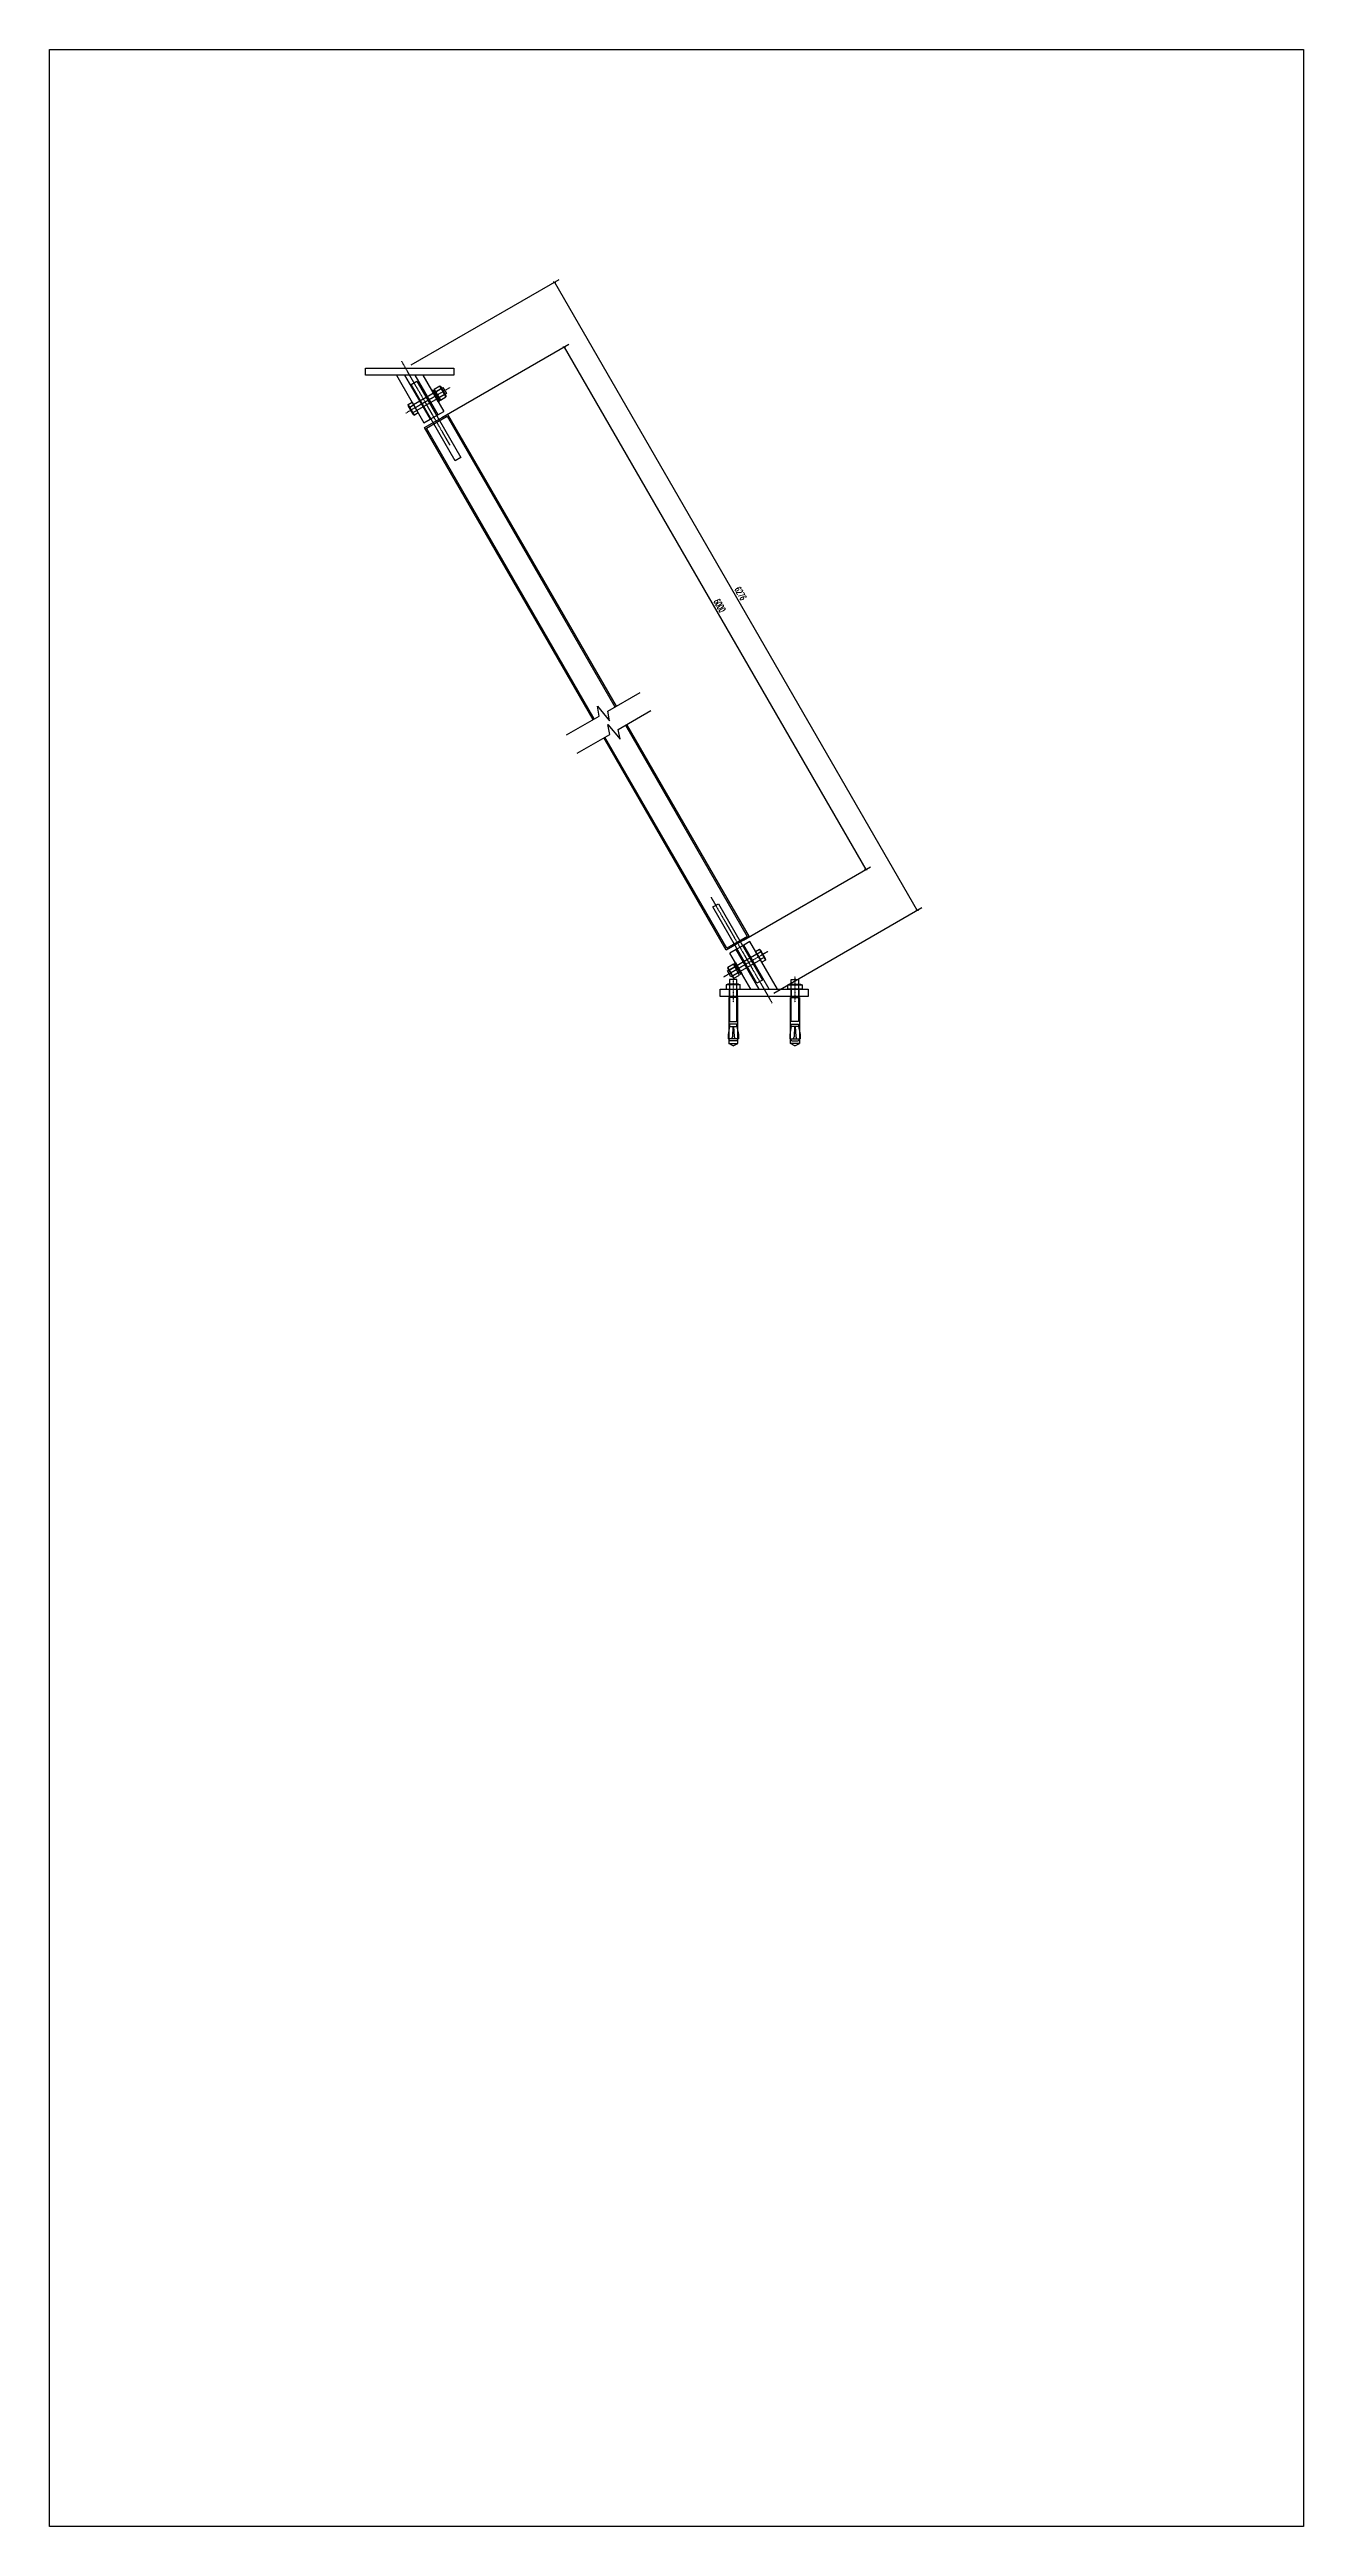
# Model space of a CAD drawing. Header units: millimetres. Extents: x -1461755 to -1310892, y 1449272 to 1531173.
# Drawn here: x -1332361 to -1329515, y 1505415 to 1511034 of the extents above; entities that cross this region are included whole.
import ezdxf

# ---------------------------------------------------------------- set-up
doc = ezdxf.new("R2010")
doc.units = ezdxf.units.MM
doc.header["$LTSCALE"] = 10
doc.linetypes.add('DOTE', pattern=[2.42, 2, -0.2, 0.02, -0.2])
doc.layers.get('0').update_dxf_attribs({"linetype": 'CONTINUOUS'})
doc.layers.get('DEFPOINTS').update_dxf_attribs({"linetype": 'CONTINUOUS'})
for name, color, linetype in [('DIM_SYMB', 3, 'CONTINUOUS'), ('DOTE', 1, 'CONTINUOUS'), ('PUB_DIM', 3, 'CONTINUOUS'), ('钢架', 90, 'CONTINUOUS')]:
    doc.layers.add(name, color=color, linetype=linetype)
doc.styles.add('_TCH_DIM_T3', font='SIMPLEX.shx', dxfattribs={"width": 0.494118, "bigfont": 'GBCBIG.shx'})
doc.dimstyles.new('_TCH_ARCH__5', dxfattribs={"dimtxt": 14.875, "dimasz": 5, "dimexe": 12.5, "dimexo": 15, "dimgap": 5, "dimtad": 1, "dimdec": 0, "dimzin": 0, "dimdsep": 46, "dimtxsty": '_TCH_DIM_T3', "dimblk": 'ARCHTICK', "dimcen": 0.09, "dimclrt": 7, "dimazin": 0, "dimtfac": 1, "dimtdec": 0, "dimtix": 1, "dimtmove": 2, "dimatfit": 3, "dimldrblk": 'ARCHTICK', "dimfxl": 1, "dimtolj": 1, "dimtzin": 0, "dimarcsym": 0})

# ---------------------------------------------------------------- blocks, each defined once
blk = doc.blocks.new('_ARCHTICK')
at = {"color": 0, "linetype": 'ByBlock', "const_width": 0.4}
blk.add_lwpolyline([(-0.5, -0.5), (0.5, 0.5)], dxfattribs=at)
blk = doc.blocks.new('*D597')
at = {"layer": 'DEFPOINTS', "color": 0, "transparency": 16777216}
for p in [(-1331552.8, 1510311.8), (-1330392.1, 1509081.6), (-1330729.9, 1508886.5)]:
    blk.add_point(p, dxfattribs=at)
at = {"layer": 'PUB_DIM', "color": 0, "lineweight": -2, "transparency": 16777216}
for p, q in [((-1331539.8, 1510319.3), (-1331204.1, 1510513.1)), ((-1331214.9, 1510506.9), (-1330392.1, 1509081.6)), ((-1330716.9, 1508894), (-1330381.2, 1509087.8))]:
    blk.add_line(p, q, dxfattribs=at)
at = {"layer": 'PUB_DIM', "color": 0, "lineweight": -2, "transparency": 16777216, "xscale": 5, "yscale": 5, "zscale": 5}
for p, rotation in [((-1331214.9, 1510506.9), 120.0000000000308), ((-1330392.1, 1509081.6), 300.0000000000308)]:
    blk.add_blockref('_ARCHTICK', p, dxfattribs=dict(at, rotation=rotation))
at = {"layer": 'PUB_DIM', "color": 7, "transparency": 16777216, "insert": (-1330792.7, 1509800.5), "char_height": 14.88, "attachment_point": 5, "rotation": 300, "style": '_TCH_DIM_T3'}
blk.add_mtext('\\A1;6276', dxfattribs=at)
blk = doc.blocks.new('*D595')
at = {"layer": 'DEFPOINTS', "color": 0, "transparency": 16777216}
for p in [(-1331483.6, 1510191.9), (-1330508.6, 1509174.2), (-1330799.2, 1509006.5)]:
    blk.add_point(p, dxfattribs=at)
at = {"layer": 'PUB_DIM', "color": 0, "lineweight": -2, "transparency": 16777216}
for p, q in [((-1331470.6, 1510199.4), (-1331182.2, 1510365.9)), ((-1331193, 1510359.6), (-1330508.6, 1509174.2)), ((-1330786.2, 1509014), (-1330497.8, 1509180.4))]:
    blk.add_line(p, q, dxfattribs=at)
at = {"layer": 'PUB_DIM', "color": 0, "lineweight": -2, "transparency": 16777216, "xscale": 5, "yscale": 5, "zscale": 5}
for p, rotation in [((-1331193, 1510359.6), 120.000000000057), ((-1330508.6, 1509174.2), 300.000000000057)]:
    blk.add_blockref('_ARCHTICK', p, dxfattribs=dict(at, rotation=rotation))
at = {"layer": 'PUB_DIM', "color": 7, "transparency": 16777216, "insert": (-1330840.1, 1509773.1), "char_height": 14.88, "attachment_point": 5, "rotation": 300, "style": '_TCH_DIM_T3'}
blk.add_mtext('\\A1;6000', dxfattribs=at)
blk = doc.blocks.new('M24_90')
at = {"layer": 'PUB_DIM'}
for p, q in [((-10.7, 11.3), (-14, 10)), ((-10.7, 11.3), (-7.3, 10)), ((-10.7, 11.3), (10.7, 11.3)), ((-7.3, 10), (0, 11.3)), ((-7.3, 10), (-7.3, 0)), ((0, 11.3), (7.3, 10)), ((10.7, 11.3), (7.3, 10)), ((7.3, 10), (7.3, 0)), ((10.7, 11.3), (14, 10)), ((-10.7, -74), (-14, -72.7)), ((-10.7, -74), (-7.3, -72.7)), ((-10.7, -74), (10.7, -74)), ((-7.3, -72.7), (-7.3, -58)), ((-7.3, -72.7), (0, -74)), ((0, -74), (7.3, -72.7)), ((7.3, -72.7), (7.3, -58)), ((10.7, -74), (7.3, -72.7)), ((10.7, -74), (14, -72.7))]:
    blk.add_line(p, q, dxfattribs=at)
for points in [[(-14, 10), (14, 10), (14, 0), (-14, 0)], [(-8, 0), (8, 0), (8, -77.3), (-8, -77.3)], [(-15, -52), (15, -52), (15, -54.7), (-15, -54.7)], [(-14, -72.7), (14, -72.7), (14, -58), (-14, -58)]]:
    blk.add_lwpolyline(points, close=True, dxfattribs=at)
blk = doc.blocks.new('M16膨胀螺栓')
at = {"layer": 'PUB_DIM'}
for p, q in [((-12.1, 12), (-16, 10)), ((-12.1, 12), (-8.3, 10)), ((-12.1, 12), (12.1, 12)), ((-8.3, 10), (0, 12)), ((0, 12), (8.2, 10)), ((12.1, 12), (8.2, 10)), ((12.1, 12), (16, 10)), ((-8.3, -84), (-11.9, -102.8)), ((-11.9, -102.8), (-11.9, -112.1)), ((-11.9, -112.1), (11.9, -112.1)), ((-10, -112.1), (-10, -112.1)), ((-1.9, -106.9), (-3.8, -112.1)), ((-0.7, -84), (-1.9, -106.9)), ((0.7, -84), (1.9, -106.9)), ((1.9, -106.9), (3.8, -112.1)), ((8.2, -84), (11.9, -102.8)), ((10, -112.1), (10, -112.1)), ((11.9, -102.8), (11.9, -112.1)), ((0, -128.2), (-10, -123.2)), ((-5, -117.1), (5, -117.1)), ((0, -128.2), (10, -123.2))]:
    blk.add_line(p, q, dxfattribs=at)
for points in [[(-16, 10), (16, 10), (16, 0), (-16, 0)], [(-8.3, 21.9), (8.2, 21.9), (8.2, -73.1), (-8.3, -73.1)], [(-10, -18.2), (10, -18.2), (10, -123.2), (-10, -123.2)], [(-8.3, -79), (8.2, -79), (8.2, -84), (-8.3, -84)]]:
    blk.add_lwpolyline(points, close=True, dxfattribs=at)
for centre, start, end in [((-5, -112.1), 180, 270), ((5, -112.1), 270, 0)]:
    blk.add_arc(centre, 5, start, end, dxfattribs=at)

msp = doc.modelspace()

# ---------------------------------------------------------------- linework, layer by layer
msp.add_lwpolyline([(-1332360.9, 1511034.5), (-1329515.2, 1511034.5), (-1329515.2, 1505415.3), (-1332360.9, 1505415.3)], close=True)
at = {"layer": 'DIM_SYMB'}
for points in [[(-1331187.3, 1509480), (-1331113.7, 1509522.5), (-1331117.6, 1509544.5), (-1331090.2, 1509511.8), (-1331094.2, 1509533.7), (-1331020.6, 1509576.2)], [(-1331163.3, 1509438.4), (-1331089.7, 1509480.9), (-1331093.6, 1509502.9), (-1331066.2, 1509470.3), (-1331070.2, 1509492.2), (-1330996.6, 1509534.7)]]:
    msp.add_lwpolyline(points, dxfattribs=at)
at = {"layer": 'DOTE', "linetype": 'DOTE', "ltscale": 0.02}
for p, q in [((-1331451.9, 1510137, 0), (-1331561.9, 1510327.6, 0)), ((-1331552, 1510210.1, 0), (-1331451.9, 1510267.9, 0)), ((-1330859.6, 1509111.2, 0), (-1330720.8, 1508870.7, 0)), ((-1330730.7, 1508988.2, 0), (-1330830.8, 1508930.4, 0))]:
    msp.add_line(p, q, dxfattribs=at)
at = {"layer": 'DOTE', "linetype": 'DOTE', "ltscale": 0.005}
for p, q in [((-1330809.2, 1508926.7, 0), (-1330809.2, 1508873.3, 0)), ((-1330669.2, 1508931.9, 0), (-1330669.2, 1508873.3, 0))]:
    msp.add_line(p, q, dxfattribs=at)
at = {"layer": 'PUB_DIM'}
for p, q in [((-1331573.6, 1510295.8, 0), (-1331511.1, 1510187.6, 0)), ((-1331555.1, 1510295.8, 0), (-1331497.2, 1510195.6, 0)), ((-1331532, 1510295.8, 0), (-1331479.9, 1510205.5, 0)), ((-1331513.6, 1510295.8, 0), (-1331466.1, 1510213.5, 0)), ((-1331479.9, 1510205.5, 0), (-1331466.1, 1510213.5, 0)), ((-1331511.1, 1510187.6, 0), (-1331497.2, 1510195.6, 0)), ((-1331497.2, 1510195.6, 0), (-1331479.9, 1510205.5, 0)), ((-1330802.8, 1508992.8, 0), (-1330816.7, 1508984.8, 0)), ((-1330769.2, 1508902.5, 0), (-1330816.7, 1508984.8, 0)), ((-1330785.5, 1509002.8, 0), (-1330802.8, 1508992.8, 0)), ((-1330750.7, 1508902.5, 0), (-1330802.8, 1508992.8, 0)), ((-1330771.7, 1509010.8, 0), (-1330785.5, 1509002.8, 0)), ((-1330727.6, 1508902.5, 0), (-1330785.5, 1509002.8, 0)), ((-1330709.2, 1508902.5, 0), (-1330771.7, 1509010.8, 0)), ((-1330818.2, 1508902.5, 0), (-1330818.2, 1508886.5, 0)), ((-1330800.2, 1508902.5, 0), (-1330800.2, 1508886.5, 0)), ((-1330678.2, 1508902.5, 0), (-1330678.2, 1508886.5, 0)), ((-1330660.2, 1508902.5, 0), (-1330660.2, 1508886.5, 0))]:
    msp.add_line(p, q, dxfattribs=at)
at = {"layer": 'PUB_DIM', "elevation": 0}
for points in [[(-1331643.6, 1510311.8), (-1331443.6, 1510311.8), (-1331443.6, 1510295.8), (-1331643.6, 1510295.8)], [(-1331527.1, 1510282.2), (-1331427.1, 1510109), (-1331440.1, 1510101.5), (-1331540.1, 1510274.7)], [(-1330755.7, 1508916.1), (-1330855.7, 1509089.3), (-1330842.7, 1509096.8), (-1330742.7, 1508923.6)], [(-1330639.2, 1508886.5), (-1330839.2, 1508886.5), (-1330839.2, 1508902.5), (-1330639.2, 1508902.5)]]:
    msp.add_lwpolyline(points, close=True, dxfattribs=at)
at = {"layer": '钢架', "elevation": 0}
for points in [[(-1331127.2, 1509514.7), (-1331509.6, 1510176.9), (-1331457.6, 1510206.9), (-1331075.3, 1509544.7)], [(-1331124.6, 1509516.2), (-1331505.5, 1510175.8), (-1331458.7, 1510202.8), (-1331077.9, 1509543.2)], [(-1331051.3, 1509503.1), (-1330773.2, 1509021.5), (-1330825.1, 1508991.5), (-1331103.2, 1509473.1)], [(-1331053.9, 1509501.6), (-1330777.3, 1509022.6), (-1330824, 1508995.6), (-1331100.6, 1509474.6)]]:
    msp.add_lwpolyline(points, dxfattribs=at)

# ---------------------------------------------------------------- block references
at = {"layer": 'PUB_DIM'}
for p, rotation in [((-1331531.1, 1510222.2, 0), 119.9999999999327), ((-1330751.7, 1508976.1, 0), 299.9999999999328)]:
    msp.add_blockref('M24_90', p, dxfattribs=dict(at, rotation=rotation))
at = {"layer": 'PUB_DIM', "xscale": -1, "rotation": 359.9999999999327}
msp.add_blockref('M16膨胀螺栓', (-1330809.2, 1508902.5, 0), dxfattribs=at)
at = {"layer": 'PUB_DIM'}
msp.add_blockref('M16膨胀螺栓', (-1330669.2, 1508902.5, 0), dxfattribs=at)

# ---------------------------------------------------------------- dimensions: what is measured, and where the dimension line sits
for p1, p2, distance, text, picture, middle in [((-1331552.8, 1510311.8, 0), (-1330729.9, 1508886.5, 0), 390.1, '6276', '*D597', (-1330792.7, 1509800.5, 0)), ((-1331483.6, 1510191.9, 0), (-1330799.2, 1509006.5, 0), 335.5, '6000', '*D595', (-1330840.1, 1509773.1, 0))]:
    dim = msp.add_aligned_dim(p1=p1, p2=p2, distance=distance, text=text, dimstyle='_TCH_ARCH__5', dxfattribs=at)
    dim.commit()
    dim.dimension.update_dxf_attribs({"geometry": picture, "text_midpoint": middle})

doc.saveas('drawing.dxf')
